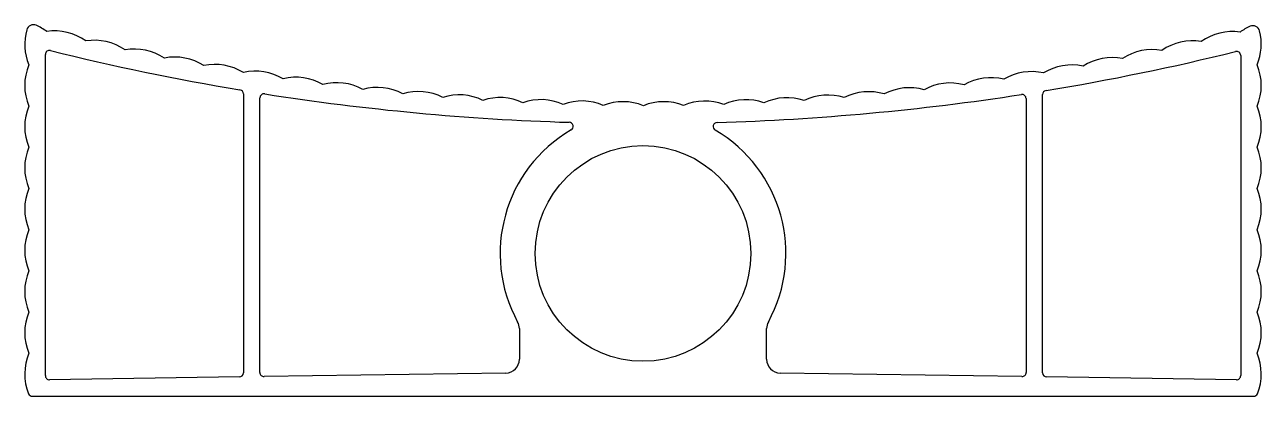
# Model space of a CAD drawing. Extents: x 2577.9 to 2667.9, y 1914.5 to 1941.6.
import ezdxf

# ---------------------------------------------------------------- set-up
doc = ezdxf.new("R2010")
doc.units = 0
doc.layers.get('0').update_dxf_attribs({"linetype": 'CONTINUOUS'})

msp = doc.modelspace()

# ---------------------------------------------------------------- linework, layer by layer
for p, q in [((2579.361, 1923.926), (2579.361, 1939.407)), ((2666.362, 1939.334), (2666.362, 1916.027)), ((2593.779, 1936.537), (2593.779, 1916.231)), ((2594.979, 1916.258), (2594.979, 1936.246)), ((2650.744, 1936.2), (2650.744, 1916.258)), ((2651.944, 1916.231), (2651.944, 1936.488)), ((2579.361, 1922.713), (2579.361, 1923.926)), ((2579.361, 1916.027), (2579.361, 1922.713)), ((2613.861, 1919.452), (2613.861, 1917.217)), ((2631.861, 1917.217), (2631.861, 1919.452)), ((2612.876, 1916.217), (2595.283, 1915.958)), ((2650.439, 1915.958), (2632.846, 1916.217)), ((2593.483, 1915.931), (2579.665, 1915.727)), ((2666.057, 1915.727), (2652.239, 1915.931)), ((2578.416, 1914.526), (2667.307, 1914.526))]:
    msp.add_line(p, q)
msp.add_circle((2622.861, 1924.926), 7.85)
for centre, radius, start, end in [((2578.489, 1941.078), 0.5, 66.62097, 164.25379), ((2577.14, 1937.957), 3.9, 53.34059, 66.62097), ((2668.65, 1937.91), 3.9, 114.28275, 126.60036), ((2667.252, 1941.009), 0.5, 14.54466, 114.28275), ((2581.761, 1940.156), 3.9, 164.25379, 202.61982), ((2580.033, 1937.227), 3.9, 54.283, 98.32811), ((2582.938, 1936.544), 3.9, 55.22541, 99.27052), ((2662.851, 1936.503), 3.9, 80.67043, 124.71554), ((2665.756, 1937.183), 3.9, 81.61284, 125.65795), ((2663.961, 1940.156), 3.9, 337.38018, 14.54466), ((2579.661, 1939.407), 0.3, 76.01132, 180), ((2623.031, 2113.502), 179.116, 256.01132, 260.51946), ((2585.854, 1935.91), 3.9, 56.16782, 100.21292), ((2622.986, 2113.499), 179.113, 279.38557, 283.89221), ((2659.934, 1935.872), 3.9, 79.72803, 123.77313), ((2666.062, 1939.334), 0.3, 0, 103.89221), ((2581.761, 1937.156), 3.9, 157.38018, 202.61982), ((2588.78, 1935.323), 3.9, 57.11023, 101.15533), ((2591.715, 1934.785), 3.9, 58.05263, 102.09774), ((2654.072, 1934.752), 3.9, 77.84321, 121.88832), ((2657.008, 1935.288), 3.9, 78.78562, 122.83073), ((2663.961, 1937.156), 3.9, 337.38018, 22.61982), ((2594.659, 1934.294), 3.9, 58.99504, 103.04015), ((2597.61, 1933.853), 3.9, 59.93745, 103.98256), ((2648.176, 1933.827), 3.9, 75.95839, 120.0035), ((2651.128, 1934.265), 3.9, 76.9008, 120.94591), ((2593.479, 1936.537), 0.3, 0, 80.51946), ((2600.568, 1933.46), 3.9, 60.87986, 104.92497), ((2603.532, 1933.115), 3.9, 61.82227, 105.86737), ((2642.253, 1933.095), 3.9, 74.07358, 118.11868), ((2645.217, 1933.437), 3.9, 75.01598, 119.06109), ((2595.279, 1936.246), 0.3, 81.10176, 180), ((2623.031, 2113.502), 179.116, 261.10176, 268.22617), ((2606.502, 1932.82), 3.9, 62.76468, 106.80978), ((2609.476, 1932.573), 3.9, 63.70708, 107.75219), ((2612.453, 1932.375), 3.9, 64.64949, 108.6946), ((2615.434, 1932.227), 3.9, 65.5919, 109.63701), ((2618.416, 1932.127), 3.9, 66.53431, 110.57942), ((2621.4, 1932.076), 3.9, 67.47672, 111.52182), ((2624.384, 1932.075), 3.9, 68.41913, 112.46423), ((2627.368, 1932.122), 3.9, 69.36153, 113.40664), ((2622.986, 2113.499), 179.113, 271.68462, 278.80342), ((2630.35, 1932.219), 3.9, 70.30394, 114.34905), ((2633.331, 1932.365), 3.9, 71.24635, 115.29146), ((2636.309, 1932.559), 3.9, 72.18876, 116.23387), ((2639.283, 1932.803), 3.9, 73.13117, 117.17627), ((2650.444, 1936.2), 0.3, 0, 98.80342), ((2652.244, 1936.488), 0.3, 99.38557, 180), ((2581.761, 1934.156), 3.9, 157.38018, 202.61982), ((2663.961, 1934.156), 3.9, 337.38018, 22.61982), ((2617.477, 1934.172), 0.3, 300.21177, 88.22617), ((2628.26, 1934.164), 0.3, 91.68462, 239.6986), ((2622.861, 1924.926), 10.4, 120.21177, 208.69441), ((2622.861, 1924.926), 10.4, 331.30559, 59.6986), ((2581.761, 1931.156), 3.9, 157.38018, 202.61982), ((2663.961, 1931.156), 3.9, 337.38018, 22.61982), ((2581.761, 1928.156), 3.9, 157.38018, 202.61982), ((2663.961, 1928.156), 3.9, 337.38018, 22.61982), ((2581.761, 1925.156), 3.9, 157.38018, 202.61982), ((2663.961, 1925.156), 3.9, 337.38018, 22.61982), ((2581.761, 1922.156), 3.9, 157.38018, 202.61982), ((2663.961, 1922.156), 3.9, 337.38018, 22.61982), ((2581.761, 1919.156), 3.9, 157.38018, 202.61982), ((2663.961, 1919.156), 3.9, 337.38018, 22.61982), ((2612.861, 1919.452), 1, 0, 28.69441), ((2632.861, 1919.452), 1, 151.30559, 180), ((2581.761, 1916.156), 3.9, 157.38018, 201.67857), ((2612.861, 1917.217), 1, 270.84544, 360), ((2632.861, 1917.217), 1, 180, 269.15456), ((2663.961, 1916.156), 3.9, 338.32143, 22.61982), ((2593.479, 1916.231), 0.3, 270.84544, 360), ((2595.279, 1916.258), 0.3, 180, 270.84544), ((2650.444, 1916.258), 0.3, 269.15456, 360), ((2652.244, 1916.231), 0.3, 180, 269.15456), ((2579.661, 1916.027), 0.3, 180, 270.84544), ((2666.062, 1916.027), 0.3, 269.15456, 0), ((2578.416, 1914.826), 0.3, 201.67857, 270), ((2667.307, 1914.826), 0.3, 270, 338.32143)]:
    msp.add_arc(centre, radius, start, end)

doc.saveas('drawing.dxf')
